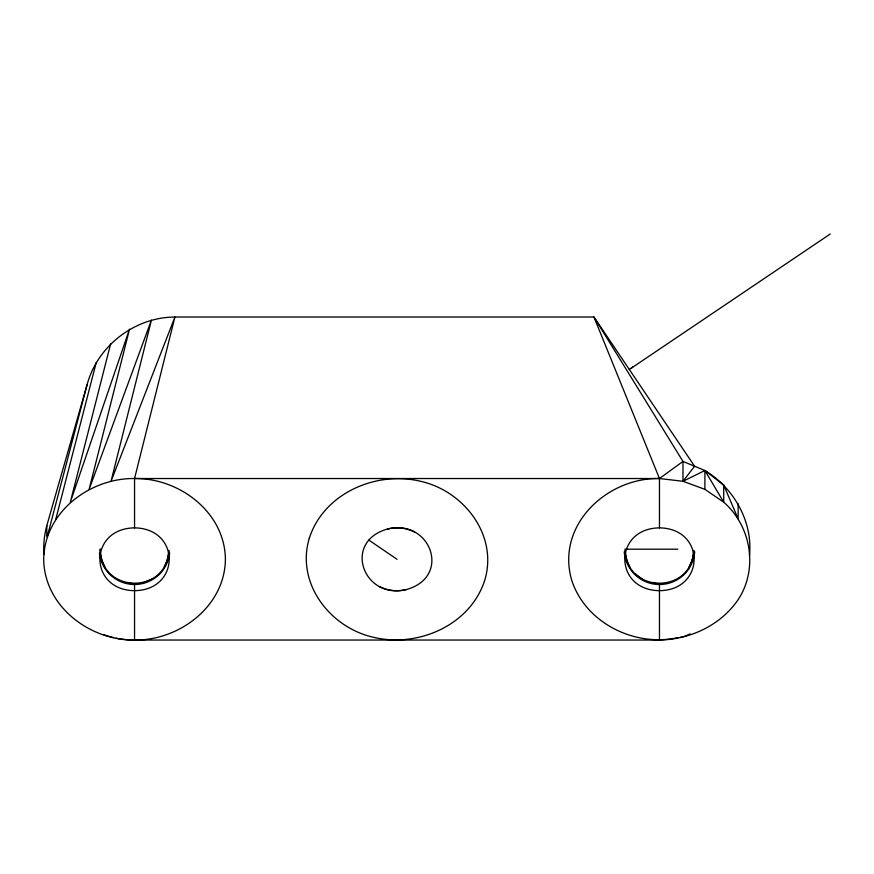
<?xml version="1.0" encoding="UTF-8"?>
<svg xmlns="http://www.w3.org/2000/svg" width="874" height="874" viewBox="0 0 874 874"><rect width="100%" height="100%" fill="white"/><g stroke="black" fill="none" stroke-linecap="round" stroke-linejoin="round"><path stroke-width="1.31" d="M43.853 554.444A90.852 90.852 0 0 1 46.792 525.667L87.171 384.352C97.79 345.612 134.771 317.24 174.931 317.011L593.949 317.011L682.976 461.428L704.892 470.507L723.705 484.95L723.705 502.179C751.203 526.104 758.403 568.898 738.148 599.662C720.58 625.347 690.198 639.506 659.466 640.041L134.552 640.041A90.852 90.852 0 0 1 116.155 638.151M168.704 550.5C167.087 594.954 100.434 593.61 100.226 549.2M693.617 550.5C692.252 594.112 626.647 594.08 625.303 550.467M749.455 555.722C753.071 521.723 733.789 487.965 704.892 470.507L682.976 481.279L659.466 478.526L134.552 478.526C89.76 477.925 44.192 512.284 43.7 559.284C44.192 606.272 89.76 640.631 134.552 640.041C179.345 640.631 224.913 606.272 225.405 559.284C224.913 512.284 179.345 477.925 134.552 478.526L134.552 527.874C180.721 528.42 180.721 590.136 134.552 590.682C88.383 590.136 88.383 528.42 134.552 527.874M134.552 478.526L174.931 317.011L111.042 481.279L151.41 320.103L89.126 489.342L129.505 329.181L70.313 502.179L110.692 343.624M55.87 518.905L96.249 362.437M47.141 537.062L87.171 384.352M704.892 489.342L704.892 470.507L723.705 502.179L704.892 489.342L682.976 481.279L694.59 466.235L593.949 317.011L659.466 478.526L659.466 527.874C613.297 528.42 613.297 590.136 659.466 590.682C705.635 590.136 705.635 528.42 659.466 527.874M631.039 368.347L632.656 367.102M629.335 369.494L830.3 233.959M143.434 582.707L151.715 579.244M684.2 636.436L690.285 633.912M387.859 528.945C342.029 541.367 363.256 600.034 406.148 589.611C451.989 577.19 430.762 518.522 387.859 528.945A41.417 39.68 -54.4 0 1 414.669 532.08M682.976 481.279L682.976 461.428L659.466 478.526C606.643 477.521 555.678 525.471 571.705 580.183C585.525 623.053 634.797 647.263 677.754 637.627M680.365 637.288L682.976 636.938M624.79 549.2L677.82 549.189M650.584 582.707L659.466 583.887L659.466 640.041M125.67 582.707L134.552 583.887L134.552 640.041M368.828 540.066L397.004 559.284M723.661 484.906L738.148 518.905L738.148 503.763M635.19 573.726L642.303 579.244M46.792 525.667L46.792 535.838M113.576 637.583A90.852 90.852 0 0 1 111.042 636.938M109.774 636.589A90.852 90.852 0 0 1 103.493 634.568M694.699 551.822A35.331 35.331 0 0 1 659.466 584.52A35.331 35.331 0 0 1 624.233 551.822M169.654 553.133A35.331 35.331 0 0 1 99.439 553.133M104.825 566.538A35.026 35.026 0 0 1 100.226 549.189M168.857 550.478A35.026 35.026 0 0 1 164.279 566.538M629.739 566.538A35.026 35.026 0 0 1 625.161 550.478M693.77 550.478A35.026 35.026 0 0 1 689.193 566.538M406.148 589.622A41.417 39.68 -54.4 0 1 379.349 586.476M309.254 538.373C295.773 583.242 330.044 627.619 373.493 637.288C417.892 647.984 470.321 625.314 484.764 580.183C498.246 535.325 463.974 490.937 420.525 481.279C376.126 470.573 323.697 493.242 309.254 538.373"/></g></svg>
